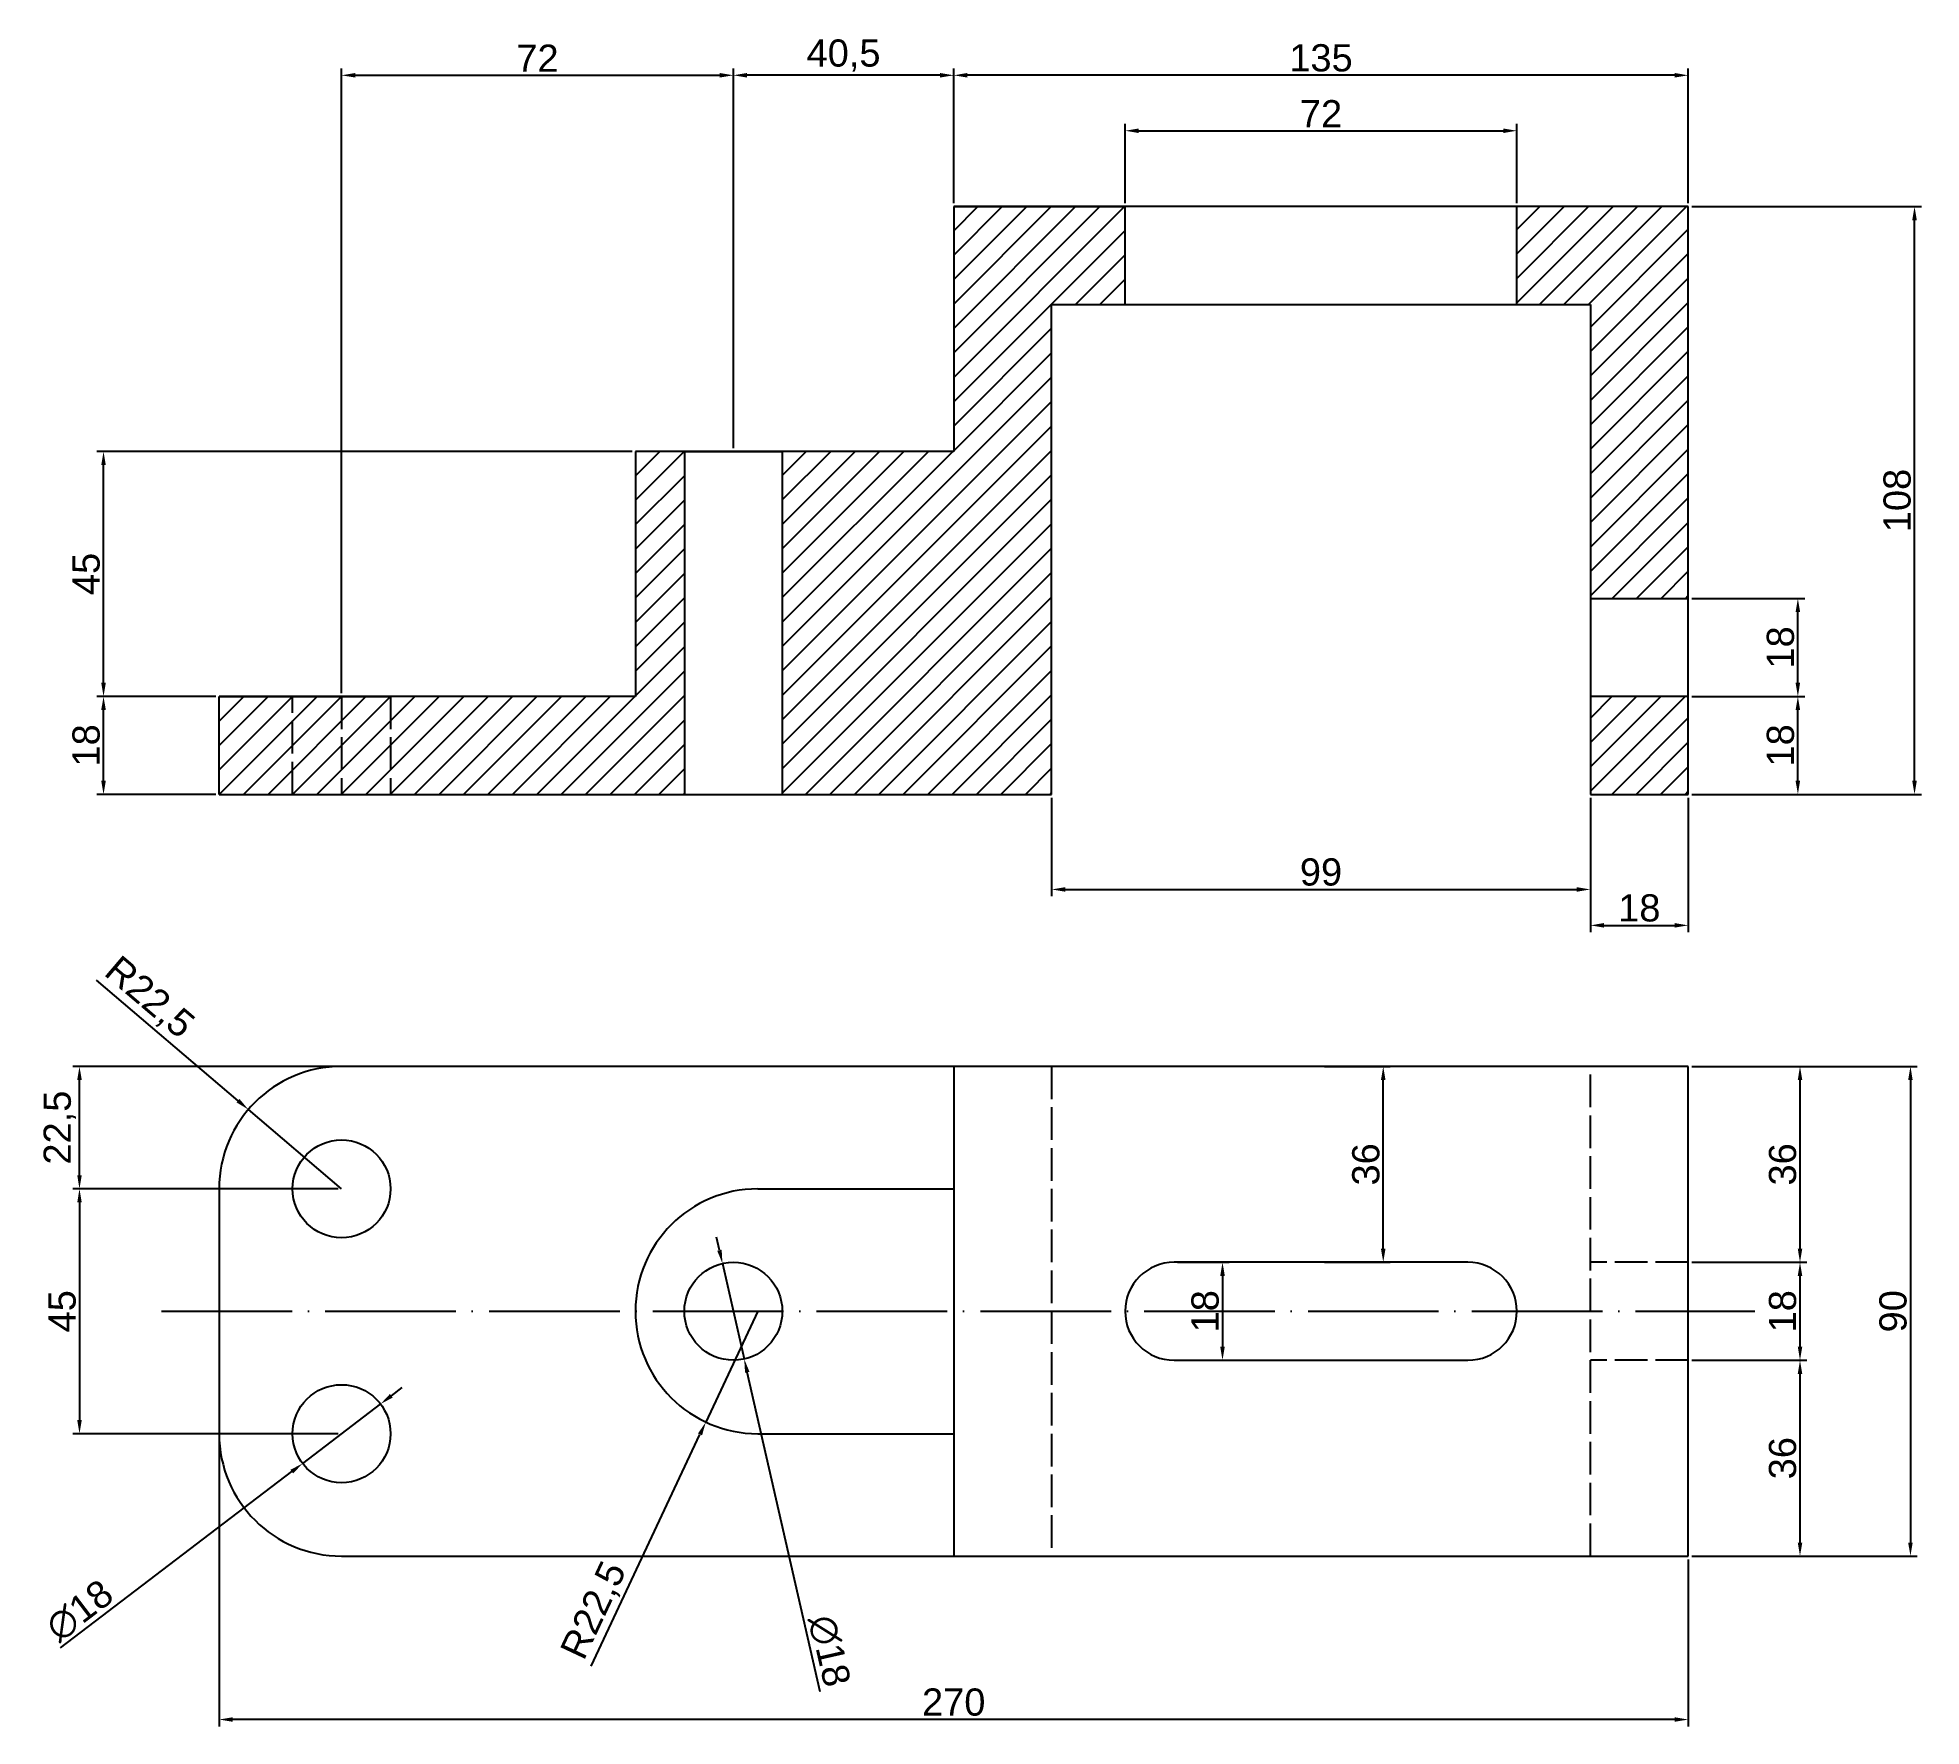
# Model space of a CAD drawing. Header units: millimetres. Extents: x 167 to 513, y 29 to 339.
import ezdxf

# ---------------------------------------------------------------- set-up
doc = ezdxf.new("R2010")
doc.units = ezdxf.units.MM
doc.linetypes.add('ACAD_ISO02W100', pattern=[15, 12, -3])
doc.linetypes.add('ACAD_ISO04W100', pattern=[30, 24, -3, 0, -3])
for name, color, linetype in [('aksonik', 4, 'ACAD_ISO04W100'), ('apostaseis', 6, 'Continuous'), ('diak', 7, 'ACAD_ISO02W100'), ('hatch', 8, 'Continuous')]:
    doc.layers.add(name, color=color, linetype=linetype)
doc.styles.get("Standard").update_dxf_attribs({"font": 'arial.ttf'})
doc.dimstyles.new('ISO-25', dxfattribs={"dimtxt": 5, "dimasz": 2.5, "dimexe": 1.25, "dimexo": 0.625, "dimtad": 1, "dimtxsty": 'Standard', "dimcen": 2.5, "dimadec": 0, "dimazin": 0, "dimtfac": 1, "dimtmove": 0, "dimatfit": 3, "dimfxl": 1, "dimarcsym": 0})

# ---------------------------------------------------------------- blocks, each defined once
blk = doc.blocks.new('*D8')
at = {"layer": 'apostaseis', "color": 0, "lineweight": -2, "transparency": 16777216}
for p, q in [((470.63, 218), (491.39, 218)), ((490.14, 202.5), (490.14, 215.5)), ((470.63, 200), (491.39, 200))]:
    blk.add_line(p, q, dxfattribs=at)
at = {"layer": 'apostaseis', "color": 0, "transparency": 16777216}
for points in [[(489.72, 215.5), (490.55, 215.5), (490.14, 218)], [(489.72, 202.5), (490.55, 202.5), (490.14, 200)]]:
    blk.add_solid(points, dxfattribs=at)
at = {"layer": 'Defpoints', "color": 0, "transparency": 16777216}
for p in [(470, 218), (490.14, 218), (470, 200)]:
    blk.add_point(p, dxfattribs=at)
at = {"layer": 'apostaseis', "color": 0, "transparency": 16777216, "insert": (486.96, 209), "char_height": 5, "attachment_point": 5, "rotation": 90}
blk.add_mtext('18', dxfattribs=at)
blk = doc.blocks.new('*D10')
at = {"layer": 'apostaseis', "color": 0, "lineweight": -2, "transparency": 16777216}
for p, q in [((470.63, 308), (512.83, 308)), ((511.58, 202.5), (511.58, 305.5)), ((470.63, 200), (512.83, 200))]:
    blk.add_line(p, q, dxfattribs=at)
at = {"layer": 'apostaseis', "color": 0, "transparency": 16777216}
for points in [[(511.16, 305.5), (512, 305.5), (511.58, 308)], [(511.16, 202.5), (512, 202.5), (511.58, 200)]]:
    blk.add_solid(points, dxfattribs=at)
at = {"layer": 'Defpoints', "color": 0, "transparency": 16777216}
for p in [(470, 308), (511.58, 308), (470, 200)]:
    blk.add_point(p, dxfattribs=at)
at = {"layer": 'apostaseis', "color": 0, "transparency": 16777216, "insert": (508.4, 254), "char_height": 5, "attachment_point": 5, "rotation": 90}
blk.add_mtext('108', dxfattribs=at)
blk = doc.blocks.new('*D12')
at = {"layer": 'apostaseis', "color": 0, "lineweight": -2, "transparency": 16777216}
for p, q in [((366.5, 308.62), (366.5, 323.2)), ((438.5, 308.62), (438.5, 323.2)), ((369, 321.95), (436, 321.95))]:
    blk.add_line(p, q, dxfattribs=at)
at = {"layer": 'apostaseis', "color": 0, "transparency": 16777216}
for points in [[(369, 322.36), (369, 321.53), (366.5, 321.95)], [(436, 322.36), (436, 321.53), (438.5, 321.95)]]:
    blk.add_solid(points, dxfattribs=at)
at = {"layer": 'Defpoints', "color": 0, "transparency": 16777216}
for p in [(438.5, 321.95), (366.5, 308), (438.5, 308)]:
    blk.add_point(p, dxfattribs=at)
at = {"layer": 'apostaseis', "color": 0, "transparency": 16777216, "insert": (402.5, 325.08), "char_height": 5, "attachment_point": 5}
blk.add_mtext('72', dxfattribs=at)
blk = doc.blocks.new('*D14')
at = {"layer": 'apostaseis', "color": 0, "lineweight": -2, "transparency": 16777216}
for p, q in [((294.5, 263.62), (294.5, 333.39)), ((335, 308.62), (335, 333.39)), ((332.5, 332.14), (297, 332.14))]:
    blk.add_line(p, q, dxfattribs=at)
at = {"layer": 'apostaseis', "color": 0, "transparency": 16777216}
for points in [[(297, 332.56), (297, 331.73), (294.5, 332.14)], [(332.5, 332.56), (332.5, 331.73), (335, 332.14)]]:
    blk.add_solid(points, dxfattribs=at)
at = {"layer": 'Defpoints', "color": 0, "transparency": 16777216}
for p in [(294.5, 332.14), (335, 308), (294.5, 263)]:
    blk.add_point(p, dxfattribs=at)
at = {"layer": 'apostaseis', "color": 0, "transparency": 16777216, "insert": (314.75, 335.77), "char_height": 5, "attachment_point": 5}
blk.add_mtext('40,5', dxfattribs=at)
blk = doc.blocks.new('*D19')
at = {"layer": 'apostaseis', "color": 0, "lineweight": -2, "transparency": 16777216}
for p, q in [((275.88, 263), (177.5, 263)), ((178.75, 220.5), (178.75, 260.5)), ((199.38, 218), (177.5, 218))]:
    blk.add_line(p, q, dxfattribs=at)
at = {"layer": 'apostaseis', "color": 0, "transparency": 16777216}
for points in [[(178.33, 260.5), (179.17, 260.5), (178.75, 263)], [(178.33, 220.5), (179.17, 220.5), (178.75, 218)]]:
    blk.add_solid(points, dxfattribs=at)
at = {"layer": 'Defpoints', "color": 0, "transparency": 16777216}
for p in [(178.75, 263), (276.5, 263), (200, 218)]:
    blk.add_point(p, dxfattribs=at)
at = {"layer": 'apostaseis', "color": 0, "transparency": 16777216, "insert": (175.58, 240.5), "char_height": 5, "attachment_point": 5, "rotation": 90}
blk.add_mtext('45', dxfattribs=at)
blk = doc.blocks.new('*D20')
at = {"layer": 'apostaseis', "color": 0, "lineweight": -2, "transparency": 16777216}
for p, q in [((199.38, 218), (177.5, 218)), ((178.75, 202.5), (178.75, 215.5)), ((199.38, 200), (177.5, 200))]:
    blk.add_line(p, q, dxfattribs=at)
at = {"layer": 'apostaseis', "color": 0, "transparency": 16777216}
for points in [[(178.33, 215.5), (179.17, 215.5), (178.75, 218)], [(178.33, 202.5), (179.17, 202.5), (178.75, 200)]]:
    blk.add_solid(points, dxfattribs=at)
at = {"layer": 'Defpoints', "color": 0, "transparency": 16777216}
for p in [(178.75, 218), (200, 218), (200, 200)]:
    blk.add_point(p, dxfattribs=at)
at = {"layer": 'apostaseis', "color": 0, "transparency": 16777216, "insert": (175.57, 209), "char_height": 5, "attachment_point": 5, "rotation": 90}
blk.add_mtext('18', dxfattribs=at)
blk = doc.blocks.new('*D21')
at = {"layer": 'apostaseis', "color": 0, "lineweight": -2, "transparency": 16777216}
for p, q in [((222.5, 218.62), (222.5, 333.39)), ((294.5, 263.62), (294.5, 333.39)), ((225, 332.14), (292, 332.14))]:
    blk.add_line(p, q, dxfattribs=at)
at = {"layer": 'apostaseis', "color": 0, "transparency": 16777216}
for points in [[(225, 332.56), (225, 331.73), (222.5, 332.14)], [(292, 332.56), (292, 331.73), (294.5, 332.14)]]:
    blk.add_solid(points, dxfattribs=at)
at = {"layer": 'Defpoints', "color": 0, "transparency": 16777216}
for p in [(294.5, 332.14), (294.5, 263), (222.5, 218)]:
    blk.add_point(p, dxfattribs=at)
at = {"layer": 'apostaseis', "color": 0, "transparency": 16777216, "insert": (258.5, 335.28), "char_height": 5, "attachment_point": 5}
blk.add_mtext('72', dxfattribs=at)
blk = doc.blocks.new('*D22')
at = {"layer": 'apostaseis', "color": 0, "lineweight": -2, "transparency": 16777216}
for p, q in [((335, 308.62), (335, 333.39)), ((470, 308.62), (470, 333.39)), ((467.5, 332.14), (337.5, 332.14))]:
    blk.add_line(p, q, dxfattribs=at)
at = {"layer": 'apostaseis', "color": 0, "transparency": 16777216}
for points in [[(337.5, 332.56), (337.5, 331.73), (335, 332.14)], [(467.5, 332.56), (467.5, 331.73), (470, 332.14)]]:
    blk.add_solid(points, dxfattribs=at)
at = {"layer": 'Defpoints', "color": 0, "transparency": 16777216}
for p in [(335, 332.14), (335, 308), (470, 308)]:
    blk.add_point(p, dxfattribs=at)
at = {"layer": 'apostaseis', "color": 0, "transparency": 16777216, "insert": (402.5, 335.32), "char_height": 5, "attachment_point": 5}
blk.add_mtext('135', dxfattribs=at)
blk = doc.blocks.new('*D23')
at = {"layer": 'apostaseis', "color": 0, "lineweight": -2, "transparency": 16777216}
for p, q in [((470.63, 236), (491.39, 236)), ((490.14, 220.5), (490.14, 233.5)), ((470.63, 218), (491.39, 218))]:
    blk.add_line(p, q, dxfattribs=at)
at = {"layer": 'apostaseis', "color": 0, "transparency": 16777216}
for points in [[(489.72, 233.5), (490.55, 233.5), (490.14, 236)], [(489.72, 220.5), (490.55, 220.5), (490.14, 218)]]:
    blk.add_solid(points, dxfattribs=at)
at = {"layer": 'Defpoints', "color": 0, "transparency": 16777216}
for p in [(470, 236), (490.14, 236), (470, 218)]:
    blk.add_point(p, dxfattribs=at)
at = {"layer": 'apostaseis', "color": 0, "transparency": 16777216, "insert": (486.96, 227), "char_height": 5, "attachment_point": 5, "rotation": 90}
blk.add_mtext('18', dxfattribs=at)
blk = doc.blocks.new('*D24')
at = {"layer": 'apostaseis', "color": 0, "lineweight": -2, "transparency": 16777216}
for p, q in [((353, 199.38), (353, 181.27)), ((452, 199.38), (452, 181.27)), ((355.5, 182.52), (449.5, 182.52))]:
    blk.add_line(p, q, dxfattribs=at)
at = {"layer": 'apostaseis', "color": 0, "transparency": 16777216}
for points in [[(355.5, 182.94), (355.5, 182.1), (353, 182.52)], [(449.5, 182.94), (449.5, 182.1), (452, 182.52)]]:
    blk.add_solid(points, dxfattribs=at)
at = {"layer": 'Defpoints', "color": 0, "transparency": 16777216}
for p in [(353, 200), (452, 200), (452, 182.52)]:
    blk.add_point(p, dxfattribs=at)
at = {"layer": 'apostaseis', "color": 0, "transparency": 16777216, "insert": (402.5, 185.7), "char_height": 5, "attachment_point": 5}
blk.add_mtext('99', dxfattribs=at)
blk = doc.blocks.new('*D25')
at = {"layer": 'apostaseis', "color": 0, "lineweight": -2, "transparency": 16777216}
for p, q in [((452, 199.38), (452, 174.67)), ((470, 199.38), (470, 174.67)), ((454.5, 175.92), (467.5, 175.92))]:
    blk.add_line(p, q, dxfattribs=at)
at = {"layer": 'apostaseis', "color": 0, "transparency": 16777216}
for points in [[(454.5, 176.34), (454.5, 175.51), (452, 175.92)], [(467.5, 176.34), (467.5, 175.51), (470, 175.92)]]:
    blk.add_solid(points, dxfattribs=at)
at = {"layer": 'Defpoints', "color": 0, "transparency": 16777216}
for p in [(452, 200), (470, 200), (470, 175.92)]:
    blk.add_point(p, dxfattribs=at)
at = {"layer": 'apostaseis', "color": 0, "transparency": 16777216, "insert": (461, 179.1), "char_height": 5, "attachment_point": 5}
blk.add_mtext('18', dxfattribs=at)
blk = doc.blocks.new('*D26')
at = {"layer": 'apostaseis', "color": 0, "lineweight": -2, "transparency": 16777216}
for p, q in [((221.88, 150), (173.08, 150)), ((174.33, 130), (174.33, 147.5)), ((221.88, 127.5), (173.08, 127.5))]:
    blk.add_line(p, q, dxfattribs=at)
at = {"layer": 'apostaseis', "color": 0, "transparency": 16777216}
for points in [[(173.92, 147.5), (174.75, 147.5), (174.33, 150)], [(173.92, 130), (174.75, 130), (174.33, 127.5)]]:
    blk.add_solid(points, dxfattribs=at)
at = {"layer": 'Defpoints', "color": 0, "transparency": 16777216}
for p in [(174.33, 150), (222.5, 150), (222.5, 127.5)]:
    blk.add_point(p, dxfattribs=at)
at = {"layer": 'apostaseis', "color": 0, "transparency": 16777216, "insert": (170.7, 138.75), "char_height": 5, "attachment_point": 5, "rotation": 90}
blk.add_mtext('22,5', dxfattribs=at)
blk = doc.blocks.new('*D27')
at = {"layer": 'apostaseis', "color": 0, "lineweight": -2, "transparency": 16777216}
for p, q in [((221.88, 127.5), (173.08, 127.5)), ((174.33, 125), (174.33, 85)), ((221.88, 82.5), (173.08, 82.5))]:
    blk.add_line(p, q, dxfattribs=at)
at = {"layer": 'apostaseis', "color": 0, "transparency": 16777216}
for points in [[(173.92, 125), (174.75, 125), (174.33, 127.5)], [(173.92, 85), (174.75, 85), (174.33, 82.5)]]:
    blk.add_solid(points, dxfattribs=at)
at = {"layer": 'Defpoints', "color": 0, "transparency": 16777216}
for p in [(222.5, 127.5), (174.33, 82.5), (222.5, 82.5)]:
    blk.add_point(p, dxfattribs=at)
at = {"layer": 'apostaseis', "color": 0, "transparency": 16777216, "insert": (171.16, 105), "char_height": 5, "attachment_point": 5, "rotation": 90}
blk.add_mtext('45', dxfattribs=at)
blk = doc.blocks.new('*D28')
at = {"layer": 'apostaseis', "color": 0, "lineweight": -2, "transparency": 16777216}
for p, q in [((200, 81.88), (200, 28.72)), ((470, 59.38), (470, 28.72)), ((467.5, 29.97), (202.5, 29.97))]:
    blk.add_line(p, q, dxfattribs=at)
at = {"layer": 'apostaseis', "color": 0, "transparency": 16777216}
for points in [[(202.5, 30.39), (202.5, 29.56), (200, 29.97)], [(467.5, 30.39), (467.5, 29.56), (470, 29.97)]]:
    blk.add_solid(points, dxfattribs=at)
at = {"layer": 'Defpoints', "color": 0, "transparency": 16777216}
for p in [(200, 82.5), (470, 60), (200, 29.97)]:
    blk.add_point(p, dxfattribs=at)
at = {"layer": 'apostaseis', "color": 0, "transparency": 16777216, "insert": (335, 33.15), "char_height": 5, "attachment_point": 5}
blk.add_mtext('270', dxfattribs=at)
blk = doc.blocks.new('*D29')
at = {"layer": 'apostaseis', "color": 0, "lineweight": -2, "transparency": 16777216}
for p, q in [((291.94, 116.21), (291.39, 118.65)), ((292.5, 113.77), (296.5, 96.23)), ((310.44, 35.08), (297.06, 93.79))]:
    blk.add_line(p, q, dxfattribs=at)
at = {"layer": 'apostaseis', "color": 0, "transparency": 16777216}
for points in [[(292.35, 116.31), (291.54, 116.12), (292.5, 113.77)], [(297.46, 93.88), (296.65, 93.69), (296.5, 96.23)]]:
    blk.add_solid(points, dxfattribs=at)
at = {"layer": 'Defpoints', "color": 0, "transparency": 16777216}
for p in [(292.5, 113.77), (296.5, 96.23)]:
    blk.add_point(p, dxfattribs=at)
at = {"layer": 'apostaseis', "color": 0, "transparency": 16777216, "insert": (312.13, 42.58), "char_height": 5, "attachment_point": 5, "rotation": 282.8404}
blk.add_mtext('∅18', dxfattribs=at)
blk = doc.blocks.new('*D31')
at = {"layer": 'apostaseis', "color": 0, "lineweight": -2, "transparency": 16777216}
for p, q in [((299, 105), (289.44, 84.63)), ((268.36, 39.75), (288.37, 82.37))]:
    blk.add_line(p, q, dxfattribs=at)
at = {"layer": 'apostaseis', "color": 0, "transparency": 16777216}
blk.add_solid([(288, 82.55), (288.75, 82.19), (289.44, 84.63)], dxfattribs=at)
at = {"layer": 'Defpoints', "color": 0, "transparency": 16777216}
for p in [(299, 105), (289.44, 84.63)]:
    blk.add_point(p, dxfattribs=at)
at = {"layer": 'apostaseis', "color": 0, "transparency": 16777216, "insert": (269.12, 49.92), "char_height": 5, "attachment_point": 5, "rotation": 64.8439}
blk.add_mtext('R22,5', dxfattribs=at)
blk = doc.blocks.new('*D33')
at = {"layer": 'apostaseis', "color": 0, "lineweight": -2, "transparency": 16777216}
for p, q in [((231.65, 89.47), (233.63, 90.99)), ((229.66, 87.96), (215.34, 77.04)), ((170.86, 43.14), (213.35, 75.53))]:
    blk.add_line(p, q, dxfattribs=at)
at = {"layer": 'apostaseis', "color": 0, "transparency": 16777216}
for points in [[(231.39, 89.8), (231.9, 89.14), (229.66, 87.96)], [(213.1, 75.86), (213.61, 75.2), (215.34, 77.04)]]:
    blk.add_solid(points, dxfattribs=at)
at = {"layer": 'Defpoints', "color": 0, "transparency": 16777216}
for p in [(229.66, 87.96), (215.34, 77.04)]:
    blk.add_point(p, dxfattribs=at)
at = {"layer": 'apostaseis', "color": 0, "transparency": 16777216, "insert": (174.36, 49.98), "char_height": 5, "attachment_point": 5, "rotation": 37.3133}
blk.add_mtext('∅18', dxfattribs=at)
blk = doc.blocks.new('*D36')
at = {"layer": 'apostaseis', "color": 0, "lineweight": -2, "transparency": 16777216}
for p, q in [((403.13, 150), (415.19, 150)), ((413.94, 116.5), (413.94, 147.5)), ((403.13, 114), (415.19, 114))]:
    blk.add_line(p, q, dxfattribs=at)
at = {"layer": 'apostaseis', "color": 0, "transparency": 16777216}
for points in [[(413.52, 147.5), (414.35, 147.5), (413.94, 150)], [(413.52, 116.5), (414.35, 116.5), (413.94, 114)]]:
    blk.add_solid(points, dxfattribs=at)
at = {"layer": 'Defpoints', "color": 0, "transparency": 16777216}
for p in [(402.5, 150), (413.94, 150), (402.5, 114)]:
    blk.add_point(p, dxfattribs=at)
at = {"layer": 'apostaseis', "color": 0, "transparency": 16777216, "insert": (410.76, 132), "char_height": 5, "attachment_point": 5, "rotation": 90}
blk.add_mtext('36', dxfattribs=at)
blk = doc.blocks.new('*D37')
at = {"layer": 'apostaseis', "color": 0, "lineweight": -2, "transparency": 16777216}
for p, q in [((376.13, 114), (385.65, 114)), ((384.4, 111.5), (384.4, 98.5)), ((376.13, 96), (385.65, 96))]:
    blk.add_line(p, q, dxfattribs=at)
at = {"layer": 'apostaseis', "color": 0, "transparency": 16777216}
for points in [[(383.98, 111.5), (384.82, 111.5), (384.4, 114)], [(383.98, 98.5), (384.82, 98.5), (384.4, 96)]]:
    blk.add_solid(points, dxfattribs=at)
at = {"layer": 'Defpoints', "color": 0, "transparency": 16777216}
for p in [(375.5, 114), (375.5, 96), (384.4, 96)]:
    blk.add_point(p, dxfattribs=at)
at = {"layer": 'apostaseis', "color": 0, "transparency": 16777216, "insert": (381.22, 105), "char_height": 5, "attachment_point": 5, "rotation": 90}
blk.add_mtext('18', dxfattribs=at)
blk = doc.blocks.new('*D38')
at = {"layer": 'apostaseis', "color": 0, "lineweight": -2, "transparency": 16777216}
for p, q in [((470.63, 114), (491.78, 114)), ((490.53, 111.5), (490.53, 98.5)), ((470.63, 96), (491.78, 96))]:
    blk.add_line(p, q, dxfattribs=at)
at = {"layer": 'apostaseis', "color": 0, "transparency": 16777216}
for points in [[(490.12, 111.5), (490.95, 111.5), (490.53, 114)], [(490.12, 98.5), (490.95, 98.5), (490.53, 96)]]:
    blk.add_solid(points, dxfattribs=at)
at = {"layer": 'Defpoints', "color": 0, "transparency": 16777216}
for p in [(470, 114), (470, 96), (490.53, 96)]:
    blk.add_point(p, dxfattribs=at)
at = {"layer": 'apostaseis', "color": 0, "transparency": 16777216, "insert": (487.35, 105), "char_height": 5, "attachment_point": 5, "rotation": 90}
blk.add_mtext('18', dxfattribs=at)
blk = doc.blocks.new('*D39')
at = {"layer": 'apostaseis', "color": 0, "lineweight": -2, "transparency": 16777216}
for p, q in [((470.63, 150), (491.78, 150)), ((490.53, 147.5), (490.53, 116.5)), ((470.63, 114), (491.78, 114))]:
    blk.add_line(p, q, dxfattribs=at)
at = {"layer": 'apostaseis', "color": 0, "transparency": 16777216}
for points in [[(490.12, 147.5), (490.95, 147.5), (490.53, 150)], [(490.12, 116.5), (490.95, 116.5), (490.53, 114)]]:
    blk.add_solid(points, dxfattribs=at)
at = {"layer": 'Defpoints', "color": 0, "transparency": 16777216}
for p in [(470, 150), (470, 114), (490.53, 114)]:
    blk.add_point(p, dxfattribs=at)
at = {"layer": 'apostaseis', "color": 0, "transparency": 16777216, "insert": (487.35, 132), "char_height": 5, "attachment_point": 5, "rotation": 90}
blk.add_mtext('36', dxfattribs=at)
blk = doc.blocks.new('*D40')
at = {"layer": 'apostaseis', "color": 0, "lineweight": -2, "transparency": 16777216}
for p, q in [((470.63, 96), (491.78, 96)), ((490.53, 93.5), (490.53, 62.5)), ((470.63, 60), (491.78, 60))]:
    blk.add_line(p, q, dxfattribs=at)
at = {"layer": 'apostaseis', "color": 0, "transparency": 16777216}
for points in [[(490.12, 93.5), (490.95, 93.5), (490.53, 96)], [(490.12, 62.5), (490.95, 62.5), (490.53, 60)]]:
    blk.add_solid(points, dxfattribs=at)
at = {"layer": 'Defpoints', "color": 0, "transparency": 16777216}
for p in [(470, 96), (470, 60), (490.53, 60)]:
    blk.add_point(p, dxfattribs=at)
at = {"layer": 'apostaseis', "color": 0, "transparency": 16777216, "insert": (487.35, 78), "char_height": 5, "attachment_point": 5, "rotation": 90}
blk.add_mtext('36', dxfattribs=at)
blk = doc.blocks.new('*D41')
at = {"layer": 'apostaseis', "color": 0, "lineweight": -2, "transparency": 16777216}
for p, q in [((470.63, 150), (512.08, 150)), ((510.83, 147.5), (510.83, 62.5)), ((470.63, 60), (512.08, 60))]:
    blk.add_line(p, q, dxfattribs=at)
at = {"layer": 'apostaseis', "color": 0, "transparency": 16777216}
for points in [[(510.41, 147.5), (511.24, 147.5), (510.83, 150)], [(510.41, 62.5), (511.24, 62.5), (510.83, 60)]]:
    blk.add_solid(points, dxfattribs=at)
at = {"layer": 'Defpoints', "color": 0, "transparency": 16777216}
for p in [(470, 150), (470, 60), (510.83, 60)]:
    blk.add_point(p, dxfattribs=at)
at = {"layer": 'apostaseis', "color": 0, "transparency": 16777216, "insert": (507.65, 105), "char_height": 5, "attachment_point": 5, "rotation": 90}
blk.add_mtext('90', dxfattribs=at)
blk = doc.blocks.new('*D42')
at = {"layer": 'apostaseis', "color": 0, "lineweight": -2, "transparency": 16777216}
for p, q in [((177.41, 165.87), (203.46, 143.7)), ((222.5, 127.5), (205.37, 142.08))]:
    blk.add_line(p, q, dxfattribs=at)
at = {"layer": 'apostaseis', "color": 0, "transparency": 16777216}
blk.add_solid([(203.73, 144.02), (203.19, 143.39), (205.37, 142.08)], dxfattribs=at)
at = {"layer": 'Defpoints', "color": 0, "transparency": 16777216}
for p in [(205.37, 142.08), (222.5, 127.5)]:
    blk.add_point(p, dxfattribs=at)
at = {"layer": 'apostaseis', "color": 0, "transparency": 16777216, "insert": (187.02, 162.46), "char_height": 5, "attachment_point": 5, "rotation": 319.6005}
blk.add_mtext('R22,5', dxfattribs=at)

msp = doc.modelspace()

# ---------------------------------------------------------------- hatches: boundary and pattern name
at = {"layer": 'hatch'}
h = msp.add_hatch(dxfattribs=at)
h.set_pattern_fill('ANSI31', color=256)
h.paths.add_polyline_path([(213.5, 218), (200, 218), (200, 200), (213.5, 200)])
h.paths.add_polyline_path([(222.5, 218), (213.5, 218), (213.5, 200), (222.5, 200)])
h.paths.add_polyline_path([(231.5, 218), (222.5, 218), (222.5, 200), (231.5, 200)])
h.paths.add_polyline_path([(285.5, 263), (276.5, 263), (276.5, 218), (231.5, 218), (231.5, 200), (285.5, 200)])
h.paths.add_polyline_path([(353, 290), (366.5, 290), (366.5, 308), (335, 308), (335, 263), (303.5, 263), (303.5, 200), (353, 200)])
h.paths.add_polyline_path([(470, 308), (438.5, 308), (438.5, 290), (452, 290), (452, 236), (470, 236)])
h.paths.add_polyline_path([(470, 218), (452, 218), (452, 200), (470, 200)])

# ---------------------------------------------------------------- linework, layer by layer
for p, q in [((470, 308), (335, 308)), ((335, 308), (335, 263)), ((335, 308), (366.5, 308)), ((335, 308), (366.5, 308)), ((366.5, 290), (366.5, 308)), ((438.5, 290), (438.5, 308)), ((470, 200), (470, 308)), ((353, 200), (353, 290)), ((353, 290), (452, 290)), ((353, 290), (384.5, 290)), ((366.5, 290), (438.5, 290)), ((452, 290), (452, 200)), ((294.5, 263), (276.5, 263)), ((276.5, 263), (276.5, 218)), ((294.5, 263), (285.5, 263)), ((285.5, 263), (285.5, 200)), ((285.5, 263), (303.5, 263)), ((335, 263), (294.5, 263)), ((335, 263), (294.5, 263)), ((303.5, 263), (303.5, 200)), ((452, 236), (470, 236)), ((200, 200), (200, 218)), ((276.5, 218), (200, 218)), ((200, 218), (222.5, 218)), ((222.5, 218), (213.5, 218)), ((222.5, 218), (231.5, 218)), ((470, 218), (452, 218)), ((470, 200), (470, 218)), ((200, 200), (353, 200)), ((452, 200), (470, 200)), ((470, 150), (222.5, 150)), ((335, 150), (335, 60)), ((335, 150), (335, 127.5)), ((470, 150), (452, 150)), ((470, 60), (470, 150)), ((200, 127.5), (200, 82.5)), ((299, 127.5), (335, 127.5)), ((429.5, 114), (375.5, 114)), ((276.5, 105), (276.5, 105)), ((366.5, 105), (366.5, 105)), ((438.5, 105), (438.5, 105)), ((375.5, 96), (429.5, 96)), ((299, 82.5), (335, 82.5)), ((222.5, 60), (470, 60)), ((335, 60), (366.5, 60))]:
    msp.add_line(p, q)
for centre in [(222.5, 127.5), (294.5, 105), (222.5, 82.5)]:
    msp.add_circle(centre, 9)
for centre, radius, start, end in [((222.5, 127.5), 22.5, 90, 180), ((299, 105), 22.5, 90, 180), ((375.5, 105), 9, 90, 180), ((429.5, 105), 9, 0, 90), ((299, 105), 22.5, 180, 270), ((375.5, 105), 9, 180, 270), ((429.5, 105), 9, 270, 0), ((222.5, 82.5), 22.5, 180, 270)]:
    msp.add_arc(centre, radius, start, end)
at = {"layer": 'aksonik'}
msp.add_line((189.411, 105), (482.209, 105), dxfattribs=at)
at = {"layer": 'diak', "ltscale": 0.5}
for p, q in [((213.5, 200), (213.5, 218)), ((222.5, 218), (222.5, 200)), ((231.5, 218), (231.5, 200)), ((353, 150), (353, 60)), ((452, 60), (452, 150)), ((470, 114), (452, 114)), ((470, 96), (452, 96))]:
    msp.add_line(p, q, dxfattribs=at)
at = {"layer": 'diak'}
msp.add_line((222.5, 218), (231.5, 218), dxfattribs=at)

# ---------------------------------------------------------------- dimensions: what is measured, and where the dimension line sits
at = {"layer": 'apostaseis'}
for base, p1, p2, picture, middle in [((294.5, 332.145), (222.5, 218), (294.5, 263), '*D21', (258.5, 335.28)), ((294.5, 332.145), (335, 308), (294.5, 263), '*D14', (314.75, 335.775)), ((335, 332.145), (470, 308), (335, 308), '*D22', (402.5, 335.324)), ((438.5, 321.947), (366.5, 308), (438.5, 308), '*D12', (402.5, 325.082)), ((452, 182.521), (353, 200), (452, 200), '*D24', (402.5, 185.698)), ((470, 175.923), (452, 200), (470, 200), '*D25', (461, 179.101)), ((200, 29.975), (470, 60), (200, 82.5), '*D28', (335, 33.152))]:
    dim = msp.add_linear_dim(base=base, p1=p1, p2=p2, dimstyle='ISO-25', dxfattribs=at)
    dim.commit()
    dim.dimension.update_dxf_attribs({"geometry": picture, "text_midpoint": middle})
for base, p1, p2, picture, middle in [((511.579, 308), (470, 200), (470, 308), '*D10', (508.401, 254)), ((178.751, 263), (200, 218), (276.5, 263), '*D19', (175.584, 240.5)), ((490.136, 236), (470, 218), (470, 236), '*D23', (486.959, 227)), ((178.751, 218), (200, 200), (200, 218), '*D20', (175.574, 209)), ((490.136, 218), (470, 200), (470, 218), '*D8', (486.959, 209)), ((174.332, 150), (222.5, 127.5), (222.5, 150), '*D26', (170.703, 138.75)), ((413.936, 150), (402.5, 114), (402.5, 150), '*D36', (410.757, 132)), ((490.533, 114), (470, 150), (470, 114), '*D39', (487.353, 132)), ((510.827, 60), (470, 150), (470, 60), '*D41', (507.649, 105)), ((174.332, 82.5), (222.5, 127.5), (222.5, 82.5), '*D27', (171.165, 105)), ((490.533, 96), (470, 114), (470, 96), '*D38', (487.355, 105)), ((490.533, 60), (470, 96), (470, 60), '*D40', (487.353, 78))]:
    dim = msp.add_linear_dim(base=base, p1=p1, p2=p2, angle=90, dimstyle='ISO-25', dxfattribs=at)
    dim.commit()
    dim.dimension.update_dxf_attribs({"geometry": picture, "text_midpoint": middle})
for center, mpoint, picture, middle in [((222.5, 127.5), (205.365, 142.083), '*D42', (184.669, 159.697)), ((299, 105), (289.436, 84.634), '*D31', (272.408, 48.377))]:
    dim = msp.add_radius_dim(center=center, mpoint=mpoint, dimstyle='ISO-25', dxfattribs=at)
    dim.commit()
    dim.dimension.update_dxf_attribs({"geometry": picture, "text_midpoint": middle, "dimtype": 164})
for p1, p2, picture, middle in [((292.5, 113.775), (296.5, 96.225), '*D29', (308.896, 41.842)), ((229.658, 87.956), (215.342, 77.044), '*D33', (176.37, 47.342))]:
    dim = msp.add_diameter_dim_2p(p1=p1, p2=p2, dimstyle='ISO-25', dxfattribs=at)
    dim.commit()
    dim.dimension.update_dxf_attribs({"geometry": picture, "text_midpoint": middle, "dimtype": 163})
dim = msp.add_aligned_dim(p1=(375.5, 114), p2=(375.5, 96), distance=8.899, dimstyle='ISO-25', dxfattribs=at)
dim.commit()
dim.dimension.update_dxf_attribs({"geometry": '*D37', "text_midpoint": (381.222, 105)})

doc.saveas('drawing.dxf')
